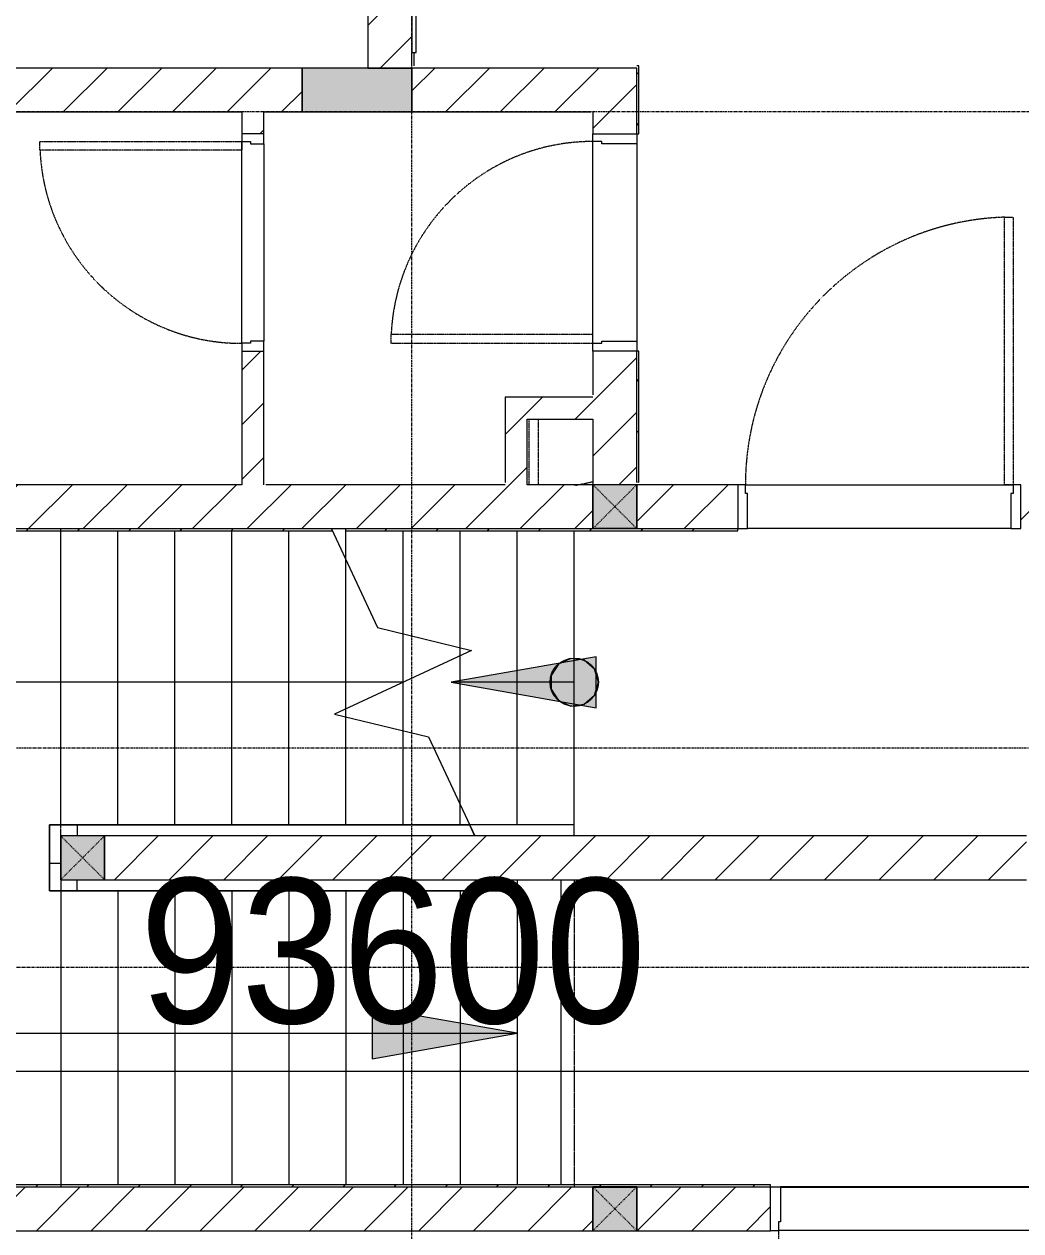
# Model space of a CAD drawing. Header units: millimetres. Extents: x 5356 to 209803, y -16346 to 109894.
# Drawn here: x 78786 to 83328, y 23336 to 28837 of the extents above; entities that cross this region are included whole.
import ezdxf

# ---------------------------------------------------------------- set-up
doc = ezdxf.new("R2010")
doc.units = ezdxf.units.MM
for name, pattern in [('Dash', [6, 3, -3]), ('Grid Line', [22.225, 12.7, -3.175, 3.175, -3.175]), ('NET VAN', [1.06, 0.53, -0.53]), ('Overhead', [3.96875, 2.38125, -1.5875])]:
    doc.linetypes.add(name, pattern=pattern)
for name, color, linetype, lineweight in [('0-1', 7, 'Continuous', 5), ('A-ANNO-DIMS', 211, 'Continuous', 9), ('A-ANNO-DIMS-220', 211, 'Continuous', 9), ('A-DETL-GENF-2', 9, 'NET VAN', 9), ('A-DOOR', 31, 'Continuous', 9), ('A-DOOR-FRAM', 31, 'Continuous', 9), ('A-FLOR-1', 9, 'Continuous', 9), ('A-FLOR-HRAL', 11, 'Continuous', 9), ('A-WALL', 113, 'Continuous', 9), ('A-WALL-3', 113, 'Continuous', 18), ('A-WALL-PATT-3', 111, 'Continuous', 9), ('G-IMPT', 8, 'Continuous', 9), ('I-WALL-3', 2, 'Continuous', 18), ('M-EQPM', 50, 'Continuous', 9), ('S-BEAM-1', 9, 'Continuous', 9), ('S-COLS', 52, 'Continuous', 9), ('S-COLS-1', 254, 'Continuous', 5), ('S-COLS-2', 253, 'Continuous', 18), ('S-COLS-4', 52, 'Continuous', 18), ('S-COLS-5', 52, 'Dash', 9), ('S-COLS-HDLN', 52, 'Dash', 9), ('S-GRID-1', 1, 'Grid Line', 9), ('S-STRS', 31, 'Continuous', 9), ('S-STRS-ANNO', 31, 'Continuous', 9), ('S-STRS-MBND', 31, 'Overhead', 9), ('S-STRS-MBND-1', 31, 'Continuous', 9)]:
    doc.layers.add(name, color=color, linetype=linetype, lineweight=lineweight)
doc.styles.add('Arial_2', font='arial_0.ttf', dxfattribs={"width": 0.9, "height": 660})
doc.dimstyles.new('1_Dim_chi_tiet_khu_đất_2', dxfattribs={"dimscale": 304.8, "dimtxt": 673.371204, "dimasz": 0.866142, "dimexe": 0.721785, "dimexo": 0.0625, "dimgap": 0.072178, "dimtad": 1, "dimdec": 0, "dimrnd": 5, "dimzin": 0, "dimdsep": 46, "dimtxsty": 'Arial_2', "dimblk1": 'OBLIQUE', "dimblk2": 'OBLIQUE', "dimsah": 1, "dimcen": 0.09, "dimdle": 0.721785, "dimazin": 0, "dimtfac": 1, "dimtdec": 4, "dimtix": 1, "dimtmove": 0, "dimatfit": 3, "dimfxl": 2.165354, "dimfxlon": 1, "dimtvp": 1, "dimtolj": 1, "dimtzin": 0, "dimarcsym": 2})
pattern_1 = [(45, (0, 0), (-124.4508, 124.4508), [])]
pattern_2 = [(45, (0, 0), (-116.67262, 116.67262), [])]

# ---------------------------------------------------------------- blocks, each defined once
blk = doc.blocks.new('NCV_TKTC_KET CAU_rvt-1-TKCS_MB ĐỊNH VỊ MỐC TỌA ĐỘ CÔNG TRÌNH')
at = {"layer": 'S-COLS-1'}
blk.add_hatch(color=256, dxfattribs=at).paths.add_polyline_path([(80052.6, 28436.9), (80552.6, 28436.9), (80552.6, 28636.9), (80052.6, 28636.9)])
at = {"layer": 'A-FLOR-1'}
blk.add_line((81032.6, 24886.5), (81032.6, 23545.3), dxfattribs=at)
at = {"layer": 'S-BEAM-1'}
for p, q in [((81232.6, 23545.3), (81232.6, 24936.9)), ((81032.6, 24886.5), (81032.6, 23545.3)), ((83427.6, 23536.9), (82232.6, 23536.9))]:
    blk.add_line(p, q, dxfattribs=at)
at = {"layer": 'S-COLS-2'}
for p, q in [((80052.6, 28636.9), (80052.6, 28436.9)), ((80552.6, 28636.9), (80052.6, 28636.9)), ((80552.6, 28436.9), (80552.6, 28636.9)), ((80052.6, 28436.9), (80552.6, 28436.9))]:
    blk.add_line(p, q, dxfattribs=at)
blk = doc.blocks.new('FD_02 - FD_03 - FD_03-KY THUAT-900x2200mm-801876-TKCS_MB ĐỊNH VỊ MỐC TỌA ĐỘ CÔNG TRÌNH')
at = {"layer": 'A-DETL-GENF-2'}
for p, q in [((460, -100), (420, -100)), ((420, -100), (420, -1020)), ((460, -1020), (460, -100)), ((420, -1020), (460, -1020))]:
    blk.add_line(p, q, dxfattribs=at)
blk.add_arc((460, -100), 920, 180, 267.5081, dxfattribs=at)
at = {"layer": 'A-DOOR-FRAM'}
for p, q in [((-495, 100), (-450, 100)), ((-495, -100), (-495, 100)), ((-450, 100), (-450, -60)), ((450, 100), (495, 100)), ((450, -60), (450, 100)), ((495, 100), (495, -100)), ((-460, -100), (-495, -100)), ((-450, -60), (-460, -60)), ((-460, -60), (-460, -100)), ((460, -60), (450, -60)), ((460, -100), (460, -60)), ((495, -100), (460, -100))]:
    blk.add_line(p, q, dxfattribs=at)
blk = doc.blocks.new('FD_01 - FD_01-1200x2200mm-V1-TKCS_MB ĐỊNH VỊ MỐC TỌA ĐỘ CÔNG TRÌNH')
at = {"layer": 'A-DETL-GENF-2'}
for p, q in [((570, 100), (570, 1320)), ((570, 1320), (610, 1320)), ((610, 1320), (610, 100)), ((610, 100), (570, 100))]:
    blk.add_line(p, q, dxfattribs=at)
blk.add_arc((610, 100), 1220, 91.8789, 180, dxfattribs=at)
at = {"layer": 'A-DOOR-FRAM'}
for p, q in [((-610, 100), (-645, 100)), ((-645, 100), (-645, -100)), ((-610, 60), (-610, 100)), ((-600, 60), (-610, 60)), ((-600, -100), (-600, 60)), ((610, 60), (600, 60)), ((600, 60), (600, -100)), ((645, 100), (610, 100)), ((610, 100), (610, 60)), ((645, -100), (645, 100)), ((-645, -100), (-600, -100)), ((600, -100), (645, -100))]:
    blk.add_line(p, q, dxfattribs=at)
blk = doc.blocks.new('Thang may HIEN - Dài x Rộng - 2200x1200-551375-TKCS_MB ĐỊNH VỊ MỐC TỌA ĐỘ CÔNG TRÌNH')
at = {"layer": 'A-DOOR'}
for p, q in [((-590, 120), (-880, 120)), ((-880, 120), (-880, 100)), ((-680, 124), (-790, 124)), ((-790, 124), (-790, 120)), ((-680, 120), (-680, 124)), ((-500, -60), (-590, 120)), ((590, 120), (500, -60)), ((880, 120), (590, 120)), ((880, 100), (880, 120)), ((-880, 100), (-600, 100)), ((-600, 100), (-600, -100)), ((600, -100), (600, 100)), ((600, 100), (880, 100)), ((-600, -100), (-640, -100)), ((-640, -100), (-640, -140)), ((-600, -100), (-540, -100)), ((-540, -100), (-540, -140)), ((-500, -140), (-500, -60)), ((500, -60), (500, -140)), ((615, -100), (600, -100)), ((615, -140), (615, -100)), ((640, -100), (615, -100)), ((640, -140), (640, -100)), ((-660, -190.4), (-660, -150.4)), ((-660, -150.4), (-10, -150.4)), ((-10, -150.4), (-660, -150.4)), ((-660, -150.4), (-660, -190.4)), ((-640, -140), (-540, -140)), ((-540, -140), (-500, -140)), ((-10, -150.4), (-10, -190.4)), ((-10, -190.4), (-10, -150.4)), ((660, -150.4), (10, -150.4)), ((10, -150.4), (10, -190.4)), ((10, -150.4), (10, -190.4)), ((660, -150.4), (10, -150.4)), ((500, -140), (615, -140)), ((615, -140), (640, -140)), ((660, -190.4), (660, -150.4)), ((660, -190.4), (660, -150.4)), ((-10, -190.4), (-660, -190.4)), ((-660, -190.4), (-10, -190.4)), ((-10, -200.4), (-660, -200.4)), ((-660, -200.4), (-660, -240.4)), ((-10, -200.4), (-660, -200.4)), ((-660, -200.4), (-660, -240.4)), ((-10, -240.4), (-10, -200.4)), ((-10, -240.4), (-10, -200.4)), ((10, -190.4), (660, -190.4)), ((10, -190.4), (660, -190.4)), ((10, -200.4), (10, -240.4)), ((660, -200.4), (10, -200.4)), ((10, -200.4), (10, -240.4)), ((660, -200.4), (10, -200.4)), ((660, -240.4), (660, -200.4)), ((660, -240.4), (660, -200.4)), ((-660, -240.4), (-10, -240.4)), ((-660, -240.4), (-10, -240.4)), ((-440, -255), (-440, -300)), ((-400, -255), (-440, -255)), ((475, -255), (-400, -255)), ((-400, -350), (-400, -255)), ((10, -240.4), (660, -240.4)), ((10, -240.4), (660, -240.4)), ((475, -255), (515, -255)), ((475, -350), (475, -255)), ((515, -255), (515, -300)), ((-440, -300), (-650, -300)), ((-650, -300), (-650, -2550)), ((650, -300), (515, -300)), ((650, -2550), (650, -300)), ((-400, -350), (-600, -350)), ((-600, -350), (-600, -2500)), ((600, -350), (475, -350)), ((600, -2500), (600, -350)), ((-600, -2500), (600, -2500)), ((-650, -2550), (650, -2550)), ((590.8, -2605.4), (-584.2, -2605.4)), ((-584.2, -2605.4), (-584.2, -2705.4)), ((590.8, -2705.4), (590.8, -2605.4)), ((-584.2, -2705.4), (590.8, -2705.4))]:
    blk.add_line(p, q, dxfattribs=at)
blk = doc.blocks.new('FD_01 - FD_01-1200x2200mm-1787918-TKCS_MB ĐỊNH VỊ MỐC TỌA ĐỘ CÔNG TRÌNH')
at = {"layer": 'A-DETL-GENF-2'}
for p, q in [((610, -100), (570, -100)), ((570, -100), (570, -1320)), ((610, -1320), (610, -100)), ((570, -1320), (610, -1320))]:
    blk.add_line(p, q, dxfattribs=at)
blk.add_arc((610, -100), 1220, 180, 268.1211, dxfattribs=at)
at = {"layer": 'A-DOOR-FRAM'}
for p, q in [((-645, 100), (-600, 100)), ((-600, 100), (-600, -60)), ((600, 100), (645, 100)), ((600, -60), (600, 100)), ((-610, -100), (-645, -100)), ((-600, -60), (-610, -60)), ((-610, -60), (-610, -100)), ((610, -60), (600, -60)), ((610, -100), (610, -60)), ((645, -100), (610, -100))]:
    blk.add_line(p, q, dxfattribs=at)
blk = doc.blocks.new('Top Rail Type - Top Rail_Internal_-702148-TKCS_MB ĐỊNH VỊ MỐC TỌA ĐỘ CÔNG TRÌNH')
at = {"layer": 'A-FLOR-HRAL'}
for p, q in [((78902.2, 25187.3), (79027.2, 25187.3)), ((78902.2, 25062.3), (78902.2, 25187.3)), ((79027.2, 25187.3), (80815.5, 25187.3)), ((79027.2, 25187.3), (79027.2, 25137.3)), ((79027.2, 25137.3), (78952.2, 25137.3)), ((78952.2, 25137.3), (78952.2, 25062.3)), ((80838.8, 25137.3), (79027.2, 25137.3)), ((78902.2, 25011.5), (78902.2, 25062.3)), ((78952.2, 25062.3), (78952.2, 25011.5)), ((78902.2, 25011.5), (78952.2, 25011.5)), ((78902.2, 24886.5), (78902.2, 25011.5)), ((78952.2, 25011.5), (78952.2, 24936.5)), ((78952.2, 24936.5), (79027.2, 24936.5)), ((79027.2, 24886.5), (79027.2, 24936.5)), ((79027.2, 24936.5), (81032.6, 24936.5)), ((81032.6, 24936.5), (81032.6, 24886.5)), ((79027.2, 24886.5), (78902.2, 24886.5)), ((81032.6, 24886.5), (79027.2, 24886.5))]:
    blk.add_line(p, q, dxfattribs=at)
blk = doc.blocks.new('Top Rail Type - Top Rail_Internal_-V173-TKCS_MB ĐỊNH VỊ MỐC TỌA ĐỘ CÔNG TRÌNH')
at = {"layer": 'A-FLOR-HRAL'}
for p, q in [((78902.2, 25187.3), (78902.2, 25011.5)), ((79027.2, 25187.3), (78902.2, 25187.3)), ((80815.5, 25187.3), (79027.2, 25187.3)), ((78952.2, 25137.3), (78952.2, 25011.5)), ((79027.2, 25137.3), (78952.2, 25137.3)), ((80838.8, 25137.3), (79027.2, 25137.3)), ((78902.2, 25011.5), (78902.2, 24886.5)), ((78952.2, 25011.5), (78952.2, 24936.5)), ((78952.2, 24936.5), (79027.2, 24936.5)), ((79027.2, 24936.5), (81032.6, 24936.5)), ((81032.6, 24936.5), (81032.6, 24886.5)), ((78902.2, 24886.5), (79027.2, 24886.5)), ((79027.2, 24886.5), (81032.6, 24886.5))]:
    blk.add_line(p, q, dxfattribs=at)
blk = doc.blocks.new('Top Rail Type - Top Rail_Internal_-954446-TKCS_MB ĐỊNH VỊ MỐC TỌA ĐỘ CÔNG TRÌNH')
at = {"layer": 'A-FLOR-HRAL'}
for p, q in [((80815.5, 25187.3), (80838.8, 25137.3)), ((81292.6, 25187.3), (80815.5, 25187.3)), ((81292.6, 25137.3), (81292.6, 25187.3)), ((81292.6, 25137.3), (80838.8, 25137.3))]:
    blk.add_line(p, q, dxfattribs=at)
blk = doc.blocks.new('TKTC_XREF_251221_MB TANG 1 - TKTC_XREF_260130_MB TANG 1_dwg-4202109-TKCS_MB ĐỊNH VỊ MỐC TỌA ĐỘ CÔNG TRÌNH')
at = {"layer": 'G-IMPT'}
blk.add_line((-120929.1, -378007.7), (-119709.1, -378007.7), dxfattribs=at)
blk = doc.blocks.new('TKTC_XREF_251221_MB TANG 1 - TKTC_XREF_251221_MB TANG 1-2038492-TKCS_MB ĐỊNH VỊ MỐC TỌA ĐỘ CÔNG TRÌNH')
blk.add_blockref('TKTC_XREF_251221_MB TANG 1 - TKTC_XREF_260130_MB TANG 1_dwg-4202109-TKCS_MB ĐỊNH VỊ MỐC TỌA ĐỘ CÔNG TRÌNH', (169499.1, 384109.7))
blk = doc.blocks.new('FD_01 - FD_01-1200x2200mm-V344-TKCS_MB ĐỊNH VỊ MỐC TỌA ĐỘ CÔNG TRÌNH')
at = {"layer": 'A-DETL-GENF-2'}
for p, q in [((570, 1000), (570, 1299.6)), ((610, 1299.6), (610, 1000))]:
    blk.add_line(p, q, dxfattribs=at)
blk.add_arc((610, 100), 1220, 99.7598, 103.7905, dxfattribs=at)
blk = doc.blocks.new('FD_02 - FD_03 - FD_03-KY THUAT-900x2200mm-801878-TKCS_MB ĐỊNH VỊ MỐC TỌA ĐỘ CÔNG TRÌNH')
at = {"layer": 'A-DETL-GENF-2'}
for p, q in [((420, 50), (420, 970)), ((420, 970), (460, 970)), ((460, 970), (460, 50)), ((460, 50), (420, 50))]:
    blk.add_line(p, q, dxfattribs=at)
blk.add_arc((460, 50), 920, 92.4919, 180, dxfattribs=at)
at = {"layer": 'A-DOOR-FRAM'}
for p, q in [((-460, 50), (-495, 50)), ((-495, 50), (-495, -50)), ((-460, 10), (-460, 50)), ((-450, 10), (-460, 10)), ((-450, -50), (-450, 10)), ((460, 10), (450, 10)), ((450, 10), (450, -50)), ((495, 50), (460, 50)), ((460, 50), (460, 10)), ((495, -50), (495, 50)), ((-495, -50), (-450, -50)), ((450, -50), (495, -50))]:
    blk.add_line(p, q, dxfattribs=at)
blk = doc.blocks.new('G1_SOF - BO TRU - 200x200-3050151-TKCS_MB ĐỊNH VỊ MỐC TỌA ĐỘ CÔNG TRÌNH')
at = {"layer": 'S-COLS-HDLN'}
for p, q in [((-100, 100), (100, -100)), ((100, 100), (-100, -100))]:
    blk.add_line(p, q, dxfattribs=at)
blk = doc.blocks.new('DIMBLOCK7-TKCS_MB ĐỊNH VỊ MỐC TỌA ĐỘ CÔNG TRÌNH')
at = {"layer": 'A-ANNO-DIMS-220'}
for p, q in [((33652.6, 24724.5), (33652.6, 23844.5)), ((33652.6, 24064.5), (33652.6, 24724.5)), ((127252.6, 24724.5), (127252.6, 23844.5)), ((127252.6, 24064.5), (127252.6, 24724.5)), ((33432.6, 24064.5), (127472.6, 24064.5))]:
    blk.add_line(p, q, dxfattribs=at)
at = {"layer": 'A-ANNO-DIMS-220', "lineweight": 25}
for p, q in [((33652.6, 24064.5), (33784.6, 24196.5)), ((127252.6, 24064.5), (127384.6, 24196.5)), ((33652.6, 24064.5), (33520.6, 23932.5)), ((127252.6, 24064.5), (127120.6, 23932.5))]:
    blk.add_line(p, q, dxfattribs=at)
at = {"layer": 'A-ANNO-DIMS-220', "color": 0, "insert": (79313, 24943.3), "char_height": 660, "width": 2734.923, "attachment_point": 1, "line_spacing_factor": 0.941778, "style": 'Arial_2'}
blk.add_mtext('93600', dxfattribs=at)
blk = doc.blocks.new('_Oblique')
at = {"color": 0, "linetype": 'ByBlock', "lineweight": -2}
blk.add_line((-0.5, -0.5), (0.5, 0.5), dxfattribs=at)

msp = doc.modelspace()

# ---------------------------------------------------------------- hatches: boundary and pattern name
at = {"layer": 'A-WALL-PATT-3'}
h = msp.add_hatch(dxfattribs=at)
h.set_pattern_fill('FP_8', color=256, style=0, pattern_type=2)
h.set_pattern_definition(pattern_2)
h.paths.add_polyline_path([(80552.6, 28646.9), (80562.6, 28646.9), (80562.6, 28707.4), (80552.6, 28707.4)])
h.paths.add_polyline_path([(80562.6, 30467.4), (80562.6, 30757.4), (80552.6, 30757.4), (80554.6, 30467.4)])
h.paths.add_polyline_path([(80553.2, 32517.4), (80562.6, 32517.4), (80562.6, 33546.9), (80552.6, 33546.9), (80552.6, 32517.4)])
h = msp.add_hatch(dxfattribs=at)
h.set_pattern_fill('FP_1', color=256, style=0, pattern_type=2)
h.set_pattern_definition(pattern_1)
h.paths.add_polyline_path([(80352.6, 28636.9), (80552.6, 28636.9), (80552.6, 28987.4), (80352.6, 28987.4), (80352.6, 28947.4)])
h.paths.add_polyline_path([(80352.6, 30187.4), (80552.6, 30187.4), (80552.6, 30536.9), (80352.6, 30536.9), (80352.6, 30227.4)])
h = msp.add_hatch(dxfattribs=at)
h.set_pattern_fill('FP_1', color=256, style=0, pattern_type=2)
h.set_pattern_definition(pattern_1)
h.paths.add_polyline_path([(80052.6, 28436.9), (80052.6, 28636.9), (77452.6, 28636.9), (77452.6, 28436.9), (79877.6, 28436.9)])
h = msp.add_hatch(dxfattribs=at)
h.set_pattern_fill('FP_1', color=256, style=0, pattern_type=2)
h.set_pattern_definition(pattern_1)
h.paths.add_polyline_path([(81577.6, 28436.9), (81577.6, 28636.9), (80552.6, 28636.9), (80552.6, 28436.9), (81377.6, 28436.9)])
h = msp.add_hatch(dxfattribs=at)
h.set_pattern_fill('FP_8', color=256, style=0, pattern_type=2)
h.set_pattern_definition(pattern_2)
h.paths.add_polyline_path([(81587.6, 26747.4), (81587.6, 27346.9), (81577.6, 27346.9), (81577.6, 26747.4)])
h.paths.add_polyline_path([(81587.6, 28336.9), (81587.6, 28646.9), (81577.6, 28646.9), (81577.6, 28336.9)])
h = msp.add_hatch(dxfattribs=at)
h.set_pattern_fill('FP_1', color=256, style=0, pattern_type=2)
h.set_pattern_definition(pattern_1)
h.paths.add_polyline_path([(79777.6, 26737.4), (79877.6, 26737.4), (79877.6, 27346.9), (79777.6, 27346.9), (79777.6, 26747.4)])
h.paths.add_polyline_path([(79817.6, 28336.9), (79877.6, 28336.9), (79877.6, 28436.9), (79777.6, 28436.9), (79777.6, 28336.9)])
h = msp.add_hatch(dxfattribs=at)
h.set_pattern_fill('FP_1', color=256, style=0, pattern_type=2)
h.set_pattern_definition(pattern_1)
h.paths.add_polyline_path([(81377.6, 26737.4), (81577.6, 26737.4), (81577.6, 27346.9), (81377.6, 27346.9), (81377.6, 27036.9)])
h.paths.add_polyline_path([(81377.6, 28336.9), (81577.6, 28336.9), (81577.6, 28436.9), (81377.6, 28436.9)])
h = msp.add_hatch(dxfattribs=at)
h.set_pattern_fill('FP_1', color=256, style=0, pattern_type=2)
h.set_pattern_definition(pattern_1)
h.paths.add_polyline_path([(81077.6, 26737.4), (81077.6, 27136.9), (80977.6, 27136.9), (80977.6, 26737.4)])
h = msp.add_hatch(dxfattribs=at)
h.set_pattern_fill('FP_1', color=256, style=0, pattern_type=2)
h.set_pattern_definition(pattern_1)
h.paths.add_polyline_path([(81077.6, 27036.9), (81377.6, 27036.9), (81377.6, 27136.9), (81077.6, 27136.9), (81077.6, 27049.4)])
h = msp.add_hatch(dxfattribs=at)
h.set_pattern_fill('FP_1', color=256, style=0, pattern_type=2)
h.set_pattern_definition(pattern_1)
h.paths.add_polyline_path([(83377.6, 26537.4), (83377.6, 26737.4), (83327.6, 26737.4), (83327.6, 26537.4), (83367.6, 26537.4)])
h.paths.add_polyline_path([(81577.6, 26537.4), (82037.6, 26537.4), (82037.6, 26737.4), (81577.6, 26737.4)])
h.paths.add_polyline_path([(77452.6, 26537.4), (81377.6, 26537.4), (81377.6, 26737.4), (77452.6, 26737.4), (77452.6, 26556.2)])
h = msp.add_hatch(dxfattribs=at)
h.set_pattern_fill('FP_8', color=256, style=0, pattern_type=2)
h.set_pattern_definition(pattern_2)
h.paths.add_polyline_path([(80403.3, 26527.4), (82037.6, 26527.4), (82037.6, 26537.4), (77462.6, 26537.4), (77462.6, 26527.4), (80190.6, 26527.4), (80186.1, 26536.9), (80252.6, 26534.5), (80252.6, 26527.4)])
h.paths.add_polyline_path([(83327.6, 26527.4), (83367.6, 26527.4), (83367.6, 26537.4), (83327.6, 26537.4)])
h = msp.add_hatch(dxfattribs=at)
h.set_pattern_fill('FP_1', color=256, style=0, pattern_type=2)
h.set_pattern_definition(pattern_1)
h.paths.add_polyline_path([(82824.2, 24937), (83352.6, 24937), (83352.6, 25137), (79152.6, 25137), (79152.6, 24937), (80403.3, 24937)])
h = msp.add_hatch(dxfattribs=at)
h.set_pattern_fill('FP_8', color=256, style=0, pattern_type=2)
h.set_pattern_definition(pattern_2)
h.paths.add_polyline_path([(83527.6, 23535.3), (83527.6, 23545.3), (83477.6, 23545.3), (83477.6, 23535.3)])
h.paths.add_polyline_path([(81377.6, 23535.3), (82187.6, 23535.3), (82187.6, 23545.3), (77302.6, 23545.3), (77302.6, 23535.3), (80403.3, 23535.3)])
h = msp.add_hatch(dxfattribs=at)
h.set_pattern_fill('FP_1', color=256, style=0, pattern_type=2)
h.set_pattern_definition(pattern_1)
h.paths.add_polyline_path([(80403.3, 23336.9), (81377.6, 23336.9), (81377.6, 23535.3), (77302.6, 23535.3), (77302.6, 23336.9), (77982.5, 23336.9)])
h.paths.add_polyline_path([(83527.6, 23336.9), (83527.6, 23535.3), (83477.6, 23535.3), (83477.6, 23336.9)])
h.paths.add_polyline_path([(82187.6, 23336.9), (82187.6, 23535.3), (81577.6, 23535.3), (81577.6, 23336.9)])
at = {"layer": 'S-COLS-1'}
for points in [[(81377.6, 26537.4), (81577.6, 26537.4), (81577.6, 26737.4), (81377.6, 26737.4)], [(78952.6, 24936.9), (79152.6, 24936.9), (79152.6, 25136.9), (78952.6, 25136.9), (78952.6, 25076.9)], [(81577.6, 23336.9), (81577.6, 23536.9), (81377.6, 23535.3), (81377.6, 23336.9)]]:
    msp.add_hatch(color=256, dxfattribs=at).paths.add_polyline_path(points)
at = {"layer": 'S-STRS-ANNO'}
for points in [[(81392.6, 25720.6), (81392.6, 25953.3), (80732.6, 25836.9)], [(81276.9, 25728.1), (81338.3, 25736.9), (81385.1, 25777.5), (81402.6, 25836.9), (81385.1, 25896.4), (81338.3, 25937), (81276.9, 25945.8), (81220.5, 25920.1), (81187, 25867.9), (81187, 25805.9), (81220.5, 25753.8)], [(80372.6, 24120.6), (81032.6, 24236.9), (80372.6, 24353.3)]]:
    msp.add_hatch(color=256, dxfattribs=at).paths.add_polyline_path(points)
h = msp.add_hatch(color=256, dxfattribs=at)
edge = h.paths.add_edge_path()
edge.add_arc((81292.6, 25836.9), 110, 0, 360)

# ---------------------------------------------------------------- linework, layer by layer
at = {"layer": 'A-WALL'}
for p, q in [((80552.6, 28646.9), (80552.6, 28707.4)), ((79777.6, 28436.9), (79777.6, 28336.9)), ((79877.6, 28336.9), (79877.6, 28436.9)), ((80552.6, 28436.9), (81367.6, 28436.9)), ((81377.6, 28436.9), (81377.6, 28336.9)), ((81577.6, 28336.9), (81577.6, 28436.9)), ((79777.6, 27381.9), (79777.6, 28301.9)), ((79877.6, 28291.9), (79877.6, 27391.9)), ((81377.6, 27381.9), (81377.6, 28301.9)), ((81577.6, 28291.9), (81577.6, 27391.9)), ((79777.6, 27346.9), (79777.6, 26737.4)), ((79877.6, 26737.4), (79877.6, 27346.9)), ((81377.6, 27346.9), (81377.6, 27146.9)), ((81577.6, 26747.4), (81577.6, 27346.9)), ((79777.6, 26737.4), (78162.5, 26737.4)), ((80977.6, 26737.4), (79887.6, 26737.4)), ((81377.6, 26537.4), (81377.6, 26737.4)), ((82037.6, 26737.4), (81377.6, 26737.4)), ((81577.6, 26737.4), (81577.6, 26537.4)), ((82072.6, 26737.4), (83292.6, 26737.4)), ((77462.6, 26537.4), (81377.6, 26537.4)), ((81577.6, 26537.4), (82037.6, 26537.4)), ((83282.6, 26537.4), (82082.6, 26537.4)), ((79152.6, 25137), (79152.6, 24937)), ((81377.6, 23535.3), (77302.6, 23535.3)), ((81377.6, 23336.9), (81377.6, 23535.3)), ((82187.6, 23535.3), (81577.6, 23535.3)), ((81577.6, 23535.3), (81577.6, 23336.9)), ((82232.5, 23535.3), (83432.7, 23535.3))]:
    msp.add_line(p, q, dxfattribs=at)
at = {"layer": 'A-WALL-3'}
for p, q in [((80352.6, 28947.4), (80352.6, 28636.9)), ((80052.6, 28636.9), (77452.6, 28636.9)), ((80052.6, 28436.9), (80052.6, 28636.9)), ((80352.6, 28636.9), (80552.6, 28636.9)), ((81577.6, 28636.9), (80552.6, 28636.9)), ((80552.6, 28636.9), (80552.6, 28436.9)), ((81577.6, 28436.9), (81577.6, 28636.9)), ((77452.6, 28436.9), (79777.6, 28436.9)), ((79877.6, 28436.9), (80052.6, 28436.9)), ((80977.6, 27136.9), (80977.6, 26747.4)), ((81377.6, 27136.9), (80977.6, 27136.9)), ((81077.6, 26737.4), (81077.6, 27036.9)), ((81077.6, 27036.9), (81377.6, 27036.9)), ((81377.6, 27036.9), (81377.6, 26737.4)), ((81377.6, 26737.4), (81077.6, 26737.4)), ((83352.6, 25137), (79152.6, 25137)), ((79152.6, 24937), (83352.6, 24937)), ((82187.6, 23336.9), (82187.6, 23535.3)), ((77302.6, 23336.9), (81377.6, 23336.9)), ((81577.6, 23336.9), (82187.6, 23336.9))]:
    msp.add_line(p, q, dxfattribs=at)
at = {"layer": 'I-WALL-3'}
for p, q in [((80562.6, 28646.9), (80562.6, 28707.4)), ((81587.6, 28646.9), (81577.6, 28646.9)), ((81587.6, 28336.9), (81587.6, 28646.9)), ((81577.6, 28336.9), (81587.6, 28336.9)), ((81587.6, 27346.9), (81577.6, 27346.9)), ((81587.6, 26747.4), (81587.6, 27346.9)), ((77462.6, 26527.4), (80190.6, 26527.4)), ((80252.6, 26527.4), (82037.6, 26527.4)), ((81577.6, 26537.4), (81377.6, 26537.4)), ((82037.6, 26527.4), (82037.6, 26537.4)), ((82187.6, 23545.3), (77302.6, 23545.3)), ((82187.6, 23535.3), (82187.6, 23545.3)), ((81377.6, 23535.3), (81577.6, 23535.3))]:
    msp.add_line(p, q, dxfattribs=at)
at = {"layer": 'S-COLS'}
for p, q in [((81577.6, 26737.4), (81377.6, 26737.4)), ((81377.6, 26737.4), (81377.6, 26537.4)), ((81577.6, 26537.4), (81577.6, 26737.4)), ((79152.6, 24936.9), (79152.6, 25136.9)), ((81377.6, 23535.3), (81377.6, 23336.9)), ((81577.6, 23336.9), (81577.6, 23535.3))]:
    msp.add_line(p, q, dxfattribs=at)
at = {"layer": 'S-COLS-4'}
for p, q in [((81377.6, 26537.4), (81577.6, 26537.4)), ((79152.6, 25136.9), (78952.6, 25136.9)), ((78952.6, 25136.9), (78952.6, 24936.9)), ((78952.6, 24936.9), (79152.6, 24936.9)), ((81577.6, 23536.9), (81377.6, 23536.9)), ((81377.6, 23536.9), (81377.6, 23535.3)), ((81577.6, 23535.3), (81577.6, 23536.9)), ((81377.6, 23336.9), (81577.6, 23336.9))]:
    msp.add_line(p, q, dxfattribs=at)
at = {"layer": 'S-GRID-1'}
for p, q in [((80552.6, 20960.6), (80552.6, 80482.7)), ((131551.8, 28436.9), (29351.8, 28436.9)), ((128757.8, 25536.9), (32145.8, 25536.9)), ((131551.8, 24536.9), (29351.8, 24536.9))]:
    msp.add_line(p, q, dxfattribs=at)
at = {"layer": 'S-STRS'}
for p, q in [((78952.6, 25187.3), (78952.6, 26527.4)), ((79212.6, 25187.3), (79212.6, 26527.4)), ((79472.6, 25187.3), (79472.6, 26527.4)), ((79732.6, 25187.3), (79732.6, 26527.4)), ((79992.6, 25187.3), (79992.6, 26527.4)), ((80252.6, 26536.9), (80186.1, 26536.9)), ((80252.6, 26394.5), (80252.6, 26536.9)), ((80512.6, 26057.9), (80512.6, 26527.4)), ((80772.6, 25994.7), (80772.6, 26527.4)), ((81032.6, 25187.3), (81032.6, 26527.4)), ((81292.6, 25187.3), (81292.6, 26527.4)), ((80252.6, 25715.7), (80252.6, 26394.5)), ((80512.6, 25836.9), (80512.6, 26057.9)), ((80772.6, 25958.2), (80772.6, 25994.7)), ((80772.6, 25279.4), (80772.6, 25958.2)), ((80512.6, 25615.9), (80512.6, 25836.9)), ((80252.6, 25679.1), (80252.6, 25715.7)), ((80252.6, 25187.3), (80252.6, 25679.1)), ((80512.6, 25187.3), (80512.6, 25615.9)), ((80772.6, 25187.3), (80772.6, 25279.4)), ((79152.6, 24936.9), (79212.6, 24936.9)), ((79212.6, 24936.9), (79472.6, 24936.9)), ((79472.6, 24936.9), (79732.6, 24936.9)), ((79732.6, 24936.9), (79992.6, 24936.9)), ((79992.6, 24936.9), (80252.6, 24936.9)), ((80252.6, 24936.9), (80512.6, 24936.9)), ((80512.6, 24936.9), (80772.6, 24936.9)), ((80772.6, 24936.9), (81032.6, 24936.9)), ((78952.6, 24886.5), (78952.6, 23545.3)), ((79212.6, 24886.5), (79212.6, 23545.3)), ((79472.6, 24886.5), (79472.6, 23545.3)), ((79732.6, 24886.5), (79732.6, 23545.3)), ((79992.6, 24886.5), (79992.6, 23545.3)), ((80252.6, 24886.5), (80252.6, 23545.3)), ((80512.6, 24886.5), (80512.6, 23545.3)), ((80772.6, 24886.5), (80772.6, 23545.3)), ((81032.6, 24886.5), (81032.6, 23545.3))]:
    msp.add_line(p, q, dxfattribs=at)
at = {"layer": 'S-STRS-ANNO'}
for p, q in [((81392.6, 25953.3), (80732.6, 25836.9)), ((81220.5, 25920.1), (81187, 25867.9)), ((81276.9, 25945.8), (81220.5, 25920.1)), ((81338.3, 25937), (81276.9, 25945.8)), ((81385.1, 25896.4), (81338.3, 25937)), ((81392.6, 25720.6), (81392.6, 25953.3)), ((81187, 25867.9), (81187, 25805.9)), ((81402.6, 25836.9), (81385.1, 25896.4)), ((78952.6, 25836.9), (78202.6, 25836.9)), ((79212.6, 25836.9), (78952.6, 25836.9)), ((79472.6, 25836.9), (79212.6, 25836.9)), ((79732.6, 25836.9), (79472.6, 25836.9)), ((79992.6, 25836.9), (79732.6, 25836.9)), ((80252.6, 25836.9), (79992.6, 25836.9)), ((80512.6, 25836.9), (80252.6, 25836.9)), ((80772.6, 25836.9), (80732.6, 25836.9)), ((80732.6, 25836.9), (81392.6, 25720.6)), ((81032.6, 25836.9), (80772.6, 25836.9)), ((81292.6, 25836.9), (81032.6, 25836.9)), ((81187, 25805.9), (81220.5, 25753.8)), ((81385.1, 25777.5), (81402.6, 25836.9)), ((81220.5, 25753.8), (81276.9, 25728.1)), ((81338.3, 25736.9), (81385.1, 25777.5)), ((81276.9, 25728.1), (81338.3, 25736.9)), ((81032.6, 24236.9), (80372.6, 24353.3)), ((80372.6, 24353.3), (80372.6, 24120.6)), ((78202.6, 24236.9), (78952.6, 24236.9)), ((78952.6, 24236.9), (79212.6, 24236.9)), ((79212.6, 24236.9), (79472.6, 24236.9)), ((79472.6, 24236.9), (79732.6, 24236.9)), ((79732.6, 24236.9), (79992.6, 24236.9)), ((79992.6, 24236.9), (80252.6, 24236.9)), ((80252.6, 24236.9), (80512.6, 24236.9)), ((80372.6, 24120.6), (81032.6, 24236.9)), ((80512.6, 24236.9), (80772.6, 24236.9)), ((80772.6, 24236.9), (81032.6, 24236.9))]:
    msp.add_line(p, q, dxfattribs=at)
msp.add_circle((81292.6, 25836.9), 110, dxfattribs=at)
at = {"layer": 'S-STRS-MBND'}
for p, q in [((78952.6, 26536.9), (77452.6, 26536.9)), ((78952.6, 25136.9), (78952.6, 26536.9)), ((80186.1, 26536.9), (78952.6, 26536.9)), ((78952.6, 24936.9), (78952.6, 25136.9)), ((80482, 25136.9), (78952.6, 25136.9)), ((78952.6, 24936.9), (78952.6, 23536.9)), ((78952.6, 24936.9), (81292.6, 24936.9)), ((81292.6, 24936.9), (81292.6, 23536.9)), ((77452.6, 23536.9), (78952.6, 23536.9)), ((78952.6, 23536.9), (81292.6, 23536.9))]:
    msp.add_line(p, q, dxfattribs=at)
at = {"layer": 'S-STRS-MBND-1'}
for p, q in [((80186.1, 26536.9), (80396.3, 26086.2)), ((80396.3, 26086.2), (80824.1, 25982.2)), ((80824.1, 25982.2), (80201, 25691.7)), ((80201, 25691.7), (80628.8, 25587.7)), ((80628.8, 25587.7), (80839, 25136.9))]:
    msp.add_line(p, q, dxfattribs=at)

# ---------------------------------------------------------------- block references
at = {"layer": '0-1'}
msp.add_blockref('NCV_TKTC_KET CAU_rvt-1-TKCS_MB ĐỊNH VỊ MỐC TỌA ĐỘ CÔNG TRÌNH', (0, 0), dxfattribs=at)
at = {"layer": 'A-DOOR'}
for name, p, rotation in [('Thang may HIEN - Dài x Rộng - 2200x1200-551375-TKCS_MB ĐỊNH VỊ MỐC TỌA ĐỘ CÔNG TRÌNH', (80452.6, 29587.4), 270), ('FD_02 - FD_03 - FD_03-KY THUAT-900x2200mm-801878-TKCS_MB ĐỊNH VỊ MỐC TỌA ĐỘ CÔNG TRÌNH', (79827.6, 27841.9), 90), ('FD_02 - FD_03 - FD_03-KY THUAT-900x2200mm-801876-TKCS_MB ĐỊNH VỊ MỐC TỌA ĐỘ CÔNG TRÌNH', (81477.6, 27841.9), 270), ('FD_01 - FD_01-1200x2200mm-V344-TKCS_MB ĐỊNH VỊ MỐC TỌA ĐỘ CÔNG TRÌNH', (81697.6, 28036.9), 180)]:
    msp.add_blockref(name, p, dxfattribs=dict(at, rotation=rotation))
for name, p in [('FD_01 - FD_01-1200x2200mm-V1-TKCS_MB ĐỊNH VỊ MỐC TỌA ĐỘ CÔNG TRÌNH', (82682.6, 26637.4)), ('FD_01 - FD_01-1200x2200mm-1787918-TKCS_MB ĐỊNH VỊ MỐC TỌA ĐỘ CÔNG TRÌNH', (82832.6, 23436.9))]:
    msp.add_blockref(name, p, dxfattribs=at)
at = {"layer": 'A-FLOR-HRAL'}
for name in ['Top Rail Type - Top Rail_Internal_-702148-TKCS_MB ĐỊNH VỊ MỐC TỌA ĐỘ CÔNG TRÌNH', 'Top Rail Type - Top Rail_Internal_-V173-TKCS_MB ĐỊNH VỊ MỐC TỌA ĐỘ CÔNG TRÌNH', 'Top Rail Type - Top Rail_Internal_-954446-TKCS_MB ĐỊNH VỊ MỐC TỌA ĐỘ CÔNG TRÌNH']:
    msp.add_blockref(name, (0, 0), dxfattribs=at)
at = {"layer": 'M-EQPM'}
msp.add_blockref('TKTC_XREF_251221_MB TANG 1 - TKTC_XREF_251221_MB TANG 1-2038492-TKCS_MB ĐỊNH VỊ MỐC TỌA ĐỘ CÔNG TRÌNH', (33652.6, 17236.9), dxfattribs=at)
at = {"layer": 'S-COLS-5'}
for p in [(81477.6, 26637.4), (79052.6, 25036.9), (81477.6, 23436.9)]:
    msp.add_blockref('G1_SOF - BO TRU - 200x200-3050151-TKCS_MB ĐỊNH VỊ MỐC TỌA ĐỘ CÔNG TRÌNH', p, dxfattribs=at)

# ---------------------------------------------------------------- dimensions: what is measured, and where the dimension line sits
at = {"layer": 'A-ANNO-DIMS'}
dim = msp.add_linear_dim(base=(127252.6, 24064.5), p1=(33652.6, 24724.5), p2=(127252.6, 24724.5), dimstyle='1_Dim_chi_tiet_khu_đất_2', override={"dimpost": '<>', "dimfxl": 93600}, dxfattribs=at)
dim.commit()
dim.dimension.update_dxf_attribs({"geometry": 'DIMBLOCK7-TKCS_MB ĐỊNH VỊ MỐC TỌA ĐỘ CÔNG TRÌNH', "text_midpoint": (80452.6, 24423.7)})

doc.saveas('drawing.dxf')
